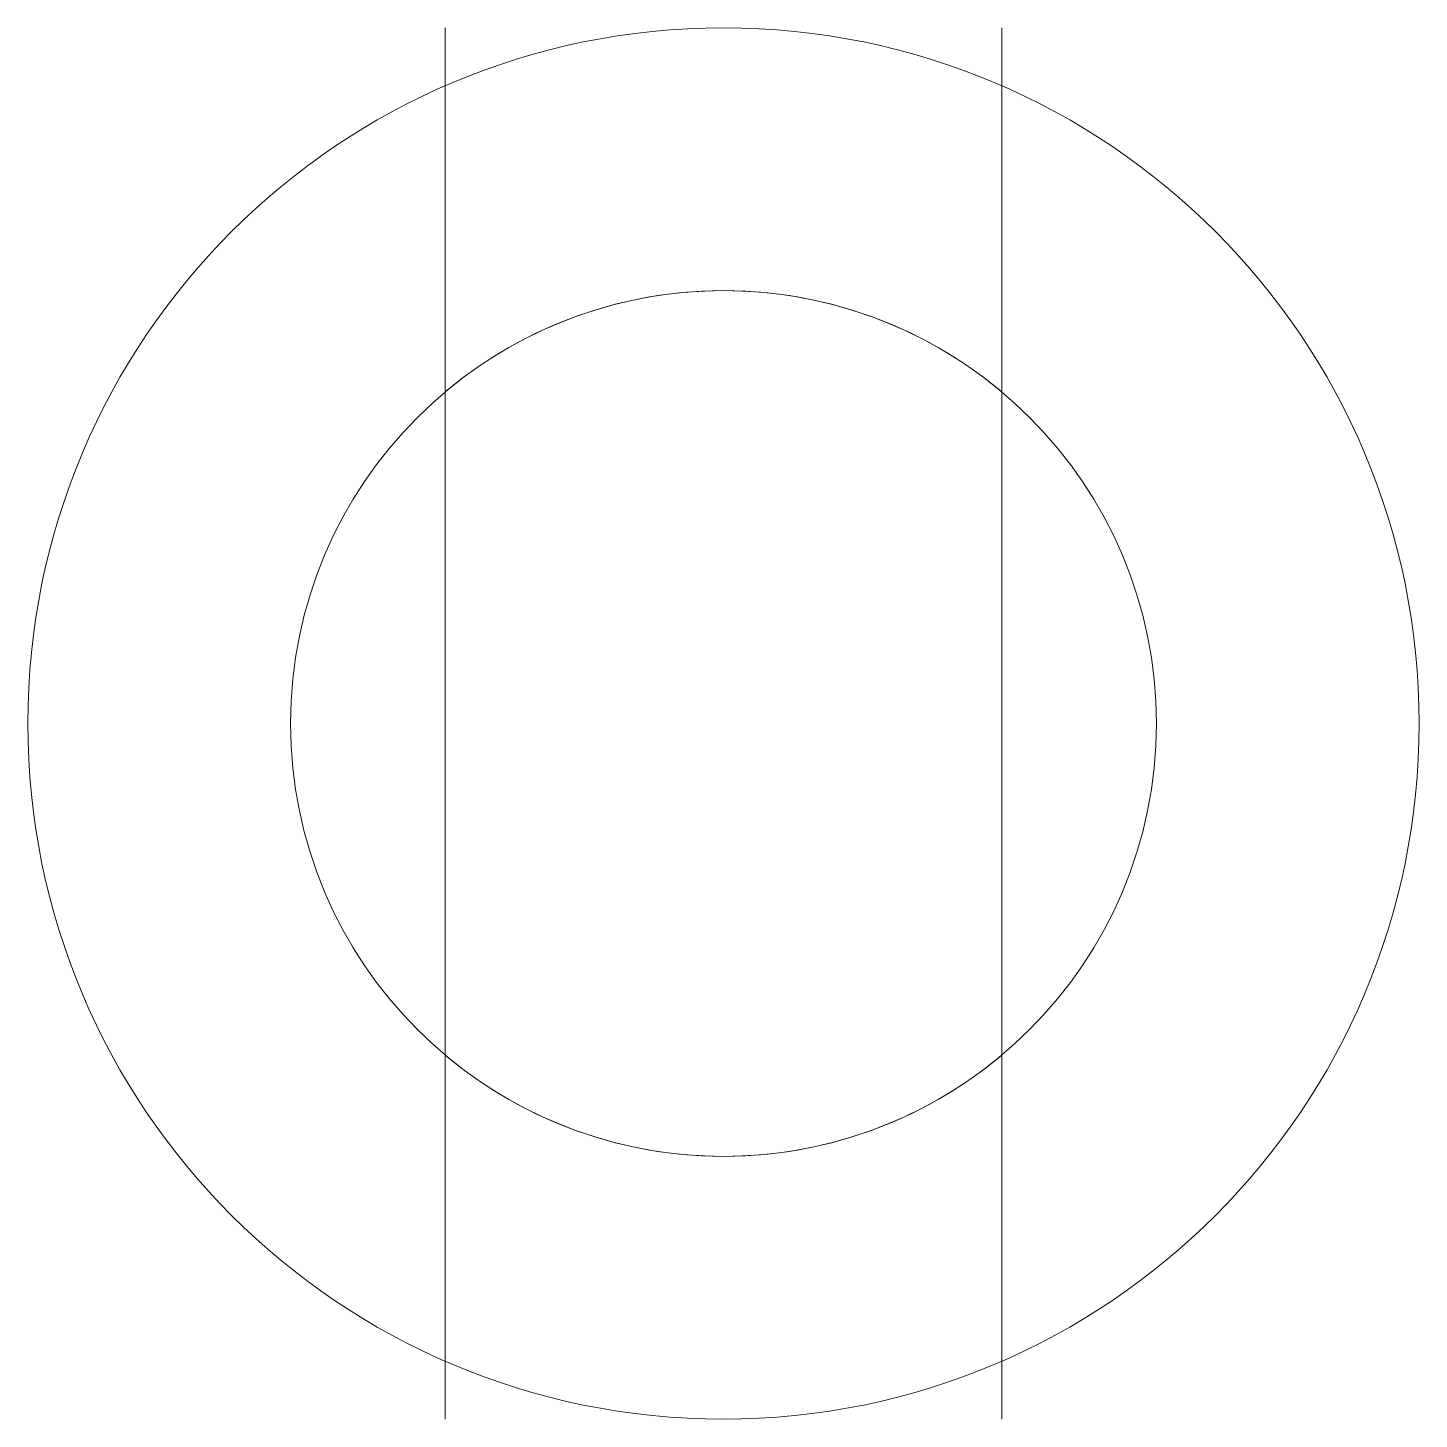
# Model space of a CAD drawing. Header units: millimetres. Extents: x -4.5 to 4.5, y -4.5 to 4.5.
import ezdxf

# ---------------------------------------------------------------- set-up
doc = ezdxf.new("R2010")
doc.units = ezdxf.units.MM
doc.layers.add('key', color=7, linetype='CONTINUOUS', lineweight=5)
doc.layers.add('traces', color=1, linetype='CONTINUOUS', lineweight=0)

msp = doc.modelspace()

# ---------------------------------------------------------------- linework, layer by layer
at = {"layer": 'key'}
for p, q in [((-1.8, 2.1448), (-1.8, -2.1448)), ((1.8, 2.1448), (1.8, -2.1448))]:
    msp.add_line(p, q, dxfattribs=at)
msp.add_circle((0, 0), 4.5, dxfattribs=at)
for start, end in [(49.9948, 130.0052), (229.9948, 310.0052)]:
    msp.add_arc((0, 0), 2.8, start, end, dxfattribs=at)
at = {"layer": 'traces'}
for p, q in [((-1.8, -4.5), (-1.8, 4.5)), ((1.8, -4.5), (1.8, 4.5))]:
    msp.add_line(p, q, dxfattribs=at)
for radius in [4.5, 2.8]:
    msp.add_circle((0, 0), radius, dxfattribs=at)

doc.saveas('drawing.dxf')
